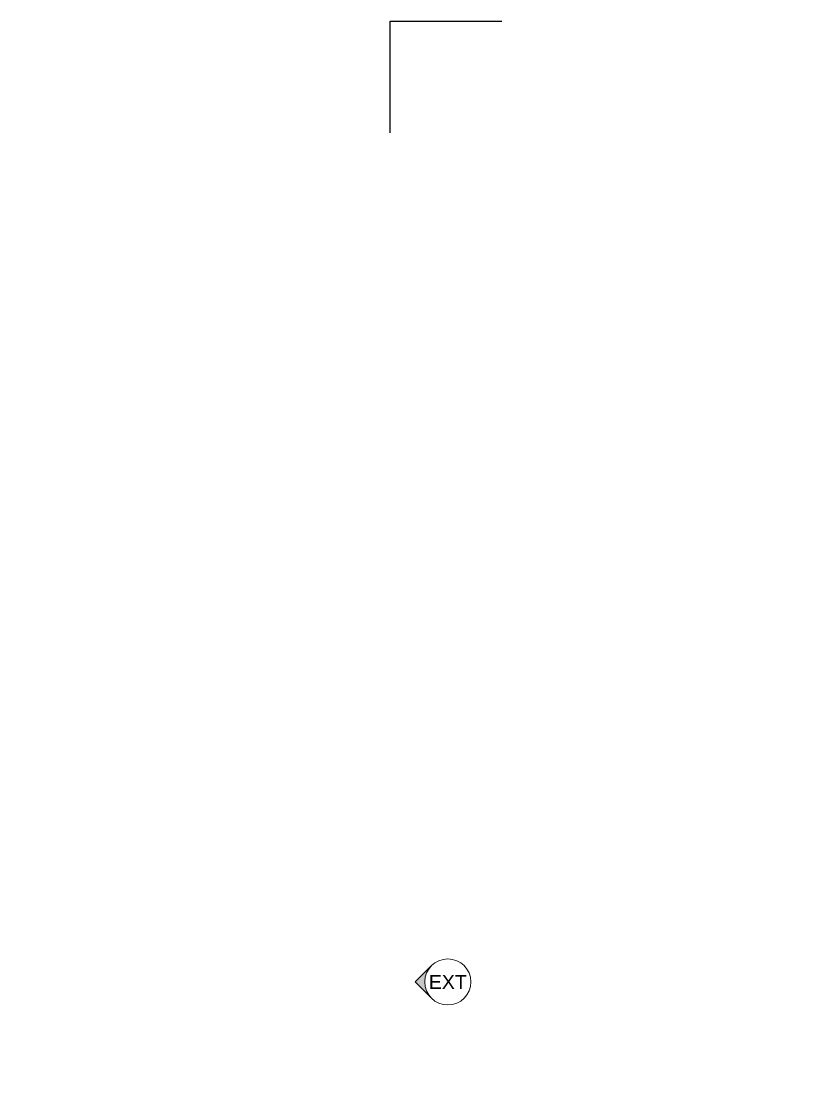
# Model space of a CAD drawing. Header units: millimetres. Extents: x -20000 to 230000, y -17405 to 25402.
# Drawn here: x 133987 to 134701, y -4313 to -3364 of the extents above; entities that cross this region are included whole.
import ezdxf

# ---------------------------------------------------------------- set-up
doc = ezdxf.new("R2010")
doc.units = ezdxf.units.MM
doc.header["$PDMODE"] = 35
doc.header["$PDSIZE"] = 0.5
doc.layers.get('0').update_dxf_attribs({"lineweight": 13})
doc.layers.get('Defpoints').update_dxf_attribs({"true_color": 0xc2a584})
doc.layers.add('Intouchable', color=252, linetype='Continuous', lineweight=13, plot=False)
doc.styles.get("Standard").update_dxf_attribs({"font": 'ARIALUNI.TTF'})
doc.styles.add('Texte Poralu', font='tahomabd.ttf')
doc.dimstyles.new('30 - 1000', dxfattribs={"dimtxt": 10, "dimasz": 10, "dimexe": 5, "dimexo": 2.5, "dimgap": 5, "dimtad": 1, "dimdec": 1, "dimtxsty": 'Texte Poralu', "dimcen": 5, "dimazin": 0, "dimtfac": 1, "dimtdec": 1, "dimtmove": 0, "dimatfit": 3, "dimfxl": 1, "dimarcsym": 0})

# ---------------------------------------------------------------- blocks, each defined once
blk = doc.blocks.new('Cadre centrage dessin')
at = {"layer": 'Defpoints'}
for p, q in [((-682.5, 906.5000000000127), (-582.5, 906.5000000000127)), ((-682.5, 806.5000000000127), (-682.5, 906.5000000000127))]:
    blk.add_line(p, q, dxfattribs=at)
blk = doc.blocks.new('*D953')
at = {"layer": 'Defpoints', "color": 0, "lineweight": -2, "transparency": 16777216}
blk.add_line((134840.0000000001, -3795.668358777184), (134875.9922766959, -3795.668358777184), dxfattribs=at)
at = {"layer": 'Defpoints', "color": 0, "transparency": 16777216}
for p in [(134837.5000000001, -3795.668358777184), (134837.5000000002, -3795.668358777184), (130000, -6005.668358777197)]:
    blk.add_point(p, dxfattribs=at)
at = {"layer": 'Defpoints', "color": 0, "transparency": 16777216, "insert": (134859.2461383481, -3785.463523317143), "char_height": 10, "attachment_point": 5, "style": 'Texte Poralu'}
blk.add_mtext('2210', dxfattribs=at)
blk = doc.blocks.new('*D954')
at = {"layer": 'Defpoints', "color": 0, "lineweight": -2, "transparency": 16777216}
blk.add_line((135120.0000000001, -3615.668358777184), (135155.9922766959, -3615.668358777184), dxfattribs=at)
at = {"layer": 'Defpoints', "color": 0, "transparency": 16777216}
for p in [(135117.5000000001, -3615.668358777184), (135117.5000000002, -3615.668358777184), (130000, -6005.668358777197)]:
    blk.add_point(p, dxfattribs=at)
at = {"layer": 'Defpoints', "color": 0, "transparency": 16777216, "insert": (135139.2461383481, -3605.460165358782), "char_height": 10, "attachment_point": 5, "style": 'Texte Poralu'}
blk.add_mtext('2390', dxfattribs=at)
blk = doc.blocks.new('*D955')
at = {"layer": 'Defpoints', "color": 0, "lineweight": -2, "transparency": 16777216}
blk.add_line((135420.0000000001, -3505.668358777199), (135455.9922766959, -3505.668358777199), dxfattribs=at)
at = {"layer": 'Defpoints', "color": 0, "transparency": 16777216}
for p in [(135417.5000000001, -3505.668358777199), (135417.5000000001, -3505.668358777199), (130000, -6005.668358777197)]:
    blk.add_point(p, dxfattribs=at)
at = {"layer": 'Defpoints', "color": 0, "transparency": 16777216, "insert": (135439.246138348, -3495.463523317158), "char_height": 10, "attachment_point": 5, "style": 'Texte Poralu'}
blk.add_mtext('2500', dxfattribs=at)
blk = doc.blocks.new('*D956')
at = {"layer": 'Defpoints', "color": 0, "lineweight": -2, "transparency": 16777216}
blk.add_line((134750.0000000001, -3805.668358777184), (134785.9922766962, -3805.668358777184), dxfattribs=at)
at = {"layer": 'Defpoints', "color": 0, "transparency": 16777216}
for p in [(134747.5000000001, -3805.668358777184), (134747.5000000005, -3805.668358777184), (130000, -6005.668358777197)]:
    blk.add_point(p, dxfattribs=at)
at = {"layer": 'Defpoints', "color": 0, "transparency": 16777216, "insert": (134769.2461383484, -3795.463523317144), "char_height": 10, "attachment_point": 5, "style": 'Texte Poralu'}
blk.add_mtext('2200', dxfattribs=at)
blk = doc.blocks.new('*U198')
h = blk.add_hatch(color=256)
edge = h.paths.add_edge_path()
edge.add_line((-29.16815472393788, 0), (-14.58407736197061, -14.58407736196894))
edge.add_arc((1.326938559031987e-11, 1.103117597267556e-11), 20.62500000001327, 180.0000000000306, 224.9999999999923, ccw=False)
edge.add_arc((8.125056183416746e-12, -8.900435943814955e-12), 20.62500000000813, 135.0000000000017, 179.9999999999753, ccw=False)
edge.add_line((-14.58407736197061, 14.58407736196894), (-29.16815472393788, 0))
for p, q in [((-14.58407736197061, 14.58407736196894), (-29.16815472393787, 0.001705469134321902)), ((-29.16815472393787, 0.001705469134321902), (-14.58407736196841, -14.58407736197114))]:
    blk.add_line(p, q)
blk.add_circle((0, 0), 20.625)
at = {"insert": (0, 0), "char_height": 12.5, "attachment_point": 5}
blk.add_mtext('EXT', dxfattribs=at)

msp = doc.modelspace()

# ---------------------------------------------------------------- block references
msp.add_blockref('*U198', (134369.1681301671, -4223.714663780649))
at = {"layer": 'Intouchable'}
msp.add_blockref('Cadre centrage dessin', (135000, -4270.003379446438), dxfattribs=at)

# ---------------------------------------------------------------- dimensions: what is measured, and where the dimension line sits
at = {"layer": 'Defpoints'}
for feature_location, offset, picture, middle in [((135417.5000000001, -3505.668358777199), (0, 0), '*D955', (135439.246138348, -3495.463523317158)), ((135117.5000000001, -3615.668358777184), (1.1641532182693481e-10, 0), '*D954', (135139.2461383481, -3605.460165358782)), ((134837.5000000001, -3795.668358777184), (1.1641532182693481e-10, 0), '*D953', (134859.2461383481, -3785.463523317143)), ((134747.5000000001, -3805.668358777184), (4.0745362639427185e-10, 0), '*D956', (134769.2461383484, -3795.463523317144))]:
    dim = msp.add_ordinate_dim(feature_location=feature_location, offset=offset, dtype=0, origin=(130000, -6005.668358777197), dimstyle='30 - 1000', dxfattribs=at)
    dim.commit()
    dim.dimension.update_dxf_attribs({"geometry": picture, "text_midpoint": middle})

doc.saveas('drawing.dxf')
